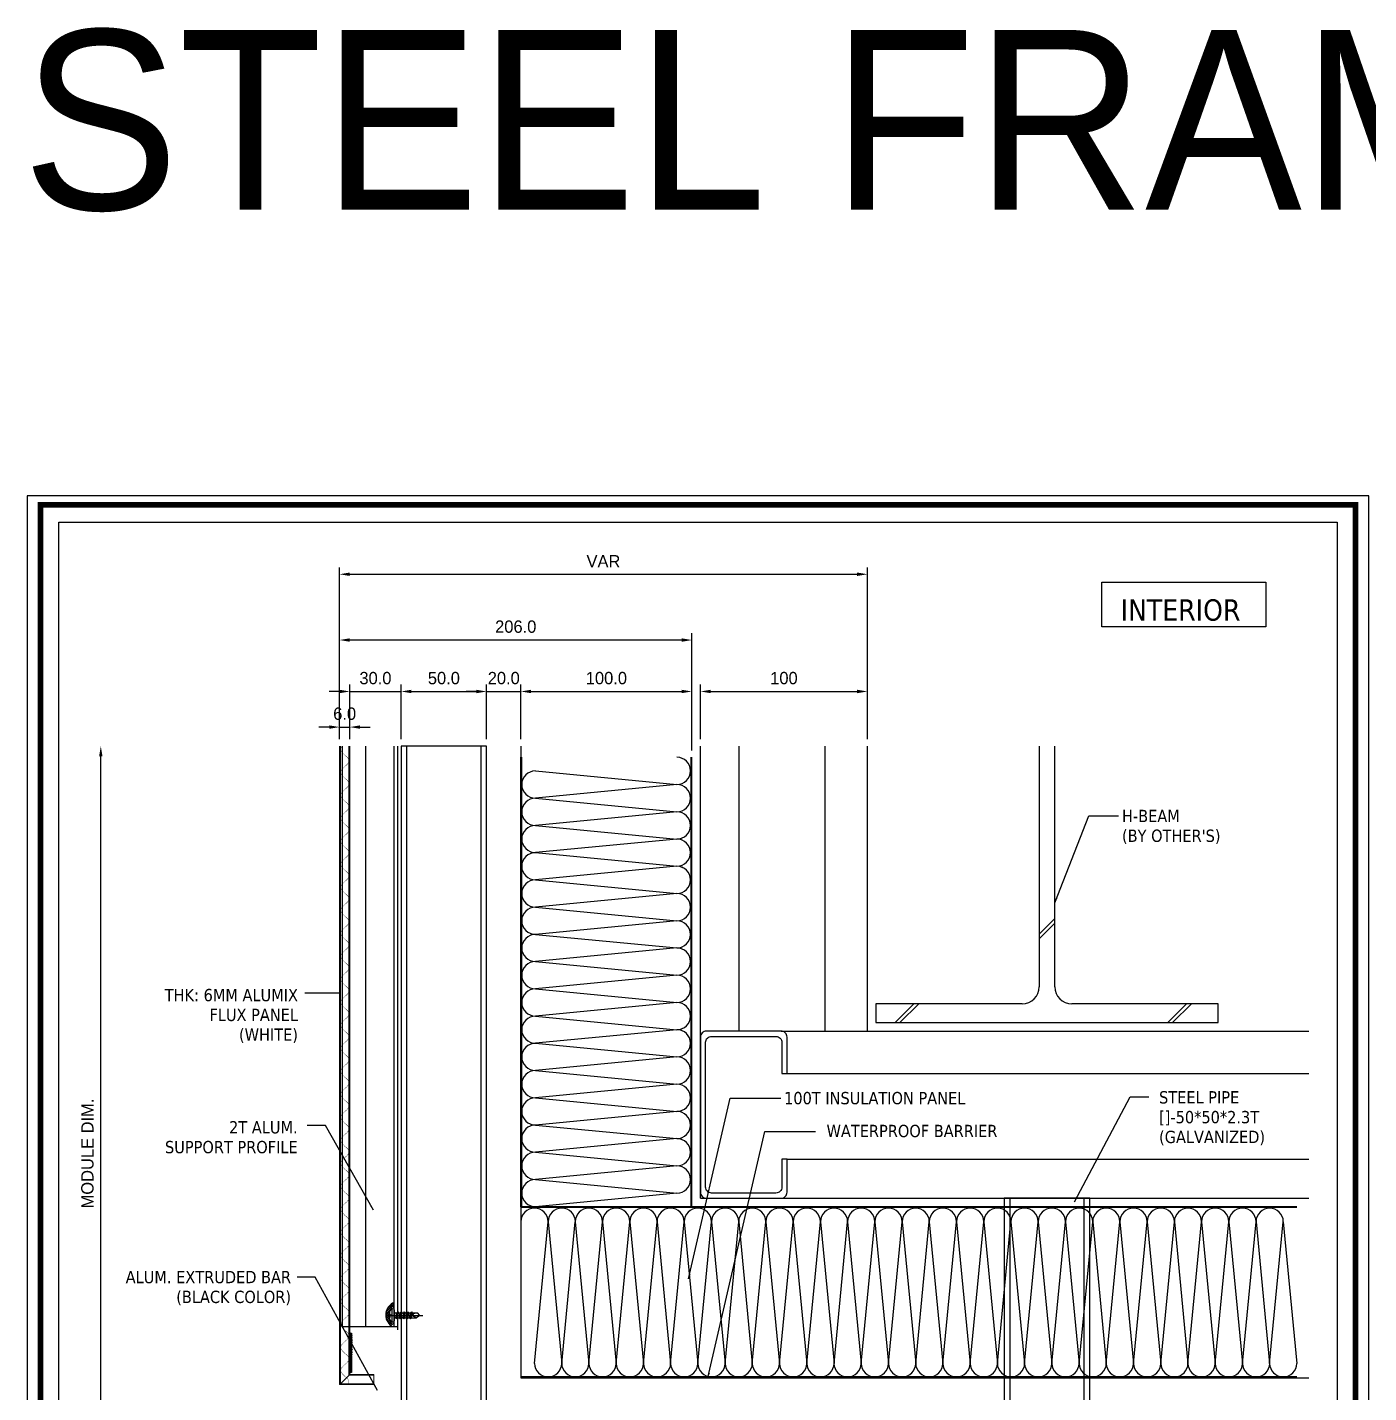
# Model space of a CAD drawing. Header units: millimetres. Extents: x 7297 to 60227, y -7497 to 19324.
# Drawn here: x 10192 to 10976, y 796 to 1594 of the extents above; entities that cross this region are included whole.
import ezdxf
from ezdxf.enums import TextEntityAlignment as Align

# ---------------------------------------------------------------- set-up
doc = ezdxf.new("R2010")
doc.units = ezdxf.units.MM
doc.linetypes.add('HIDDEN', pattern=[0.375, 0.25, -0.125])
doc.layers.add('NS_AL_PANEL', color=32, linetype='Continuous', lineweight=9)
for name, color, linetype in [('NS_CAULKING', 8, 'Continuous'), ('NS_COL_D-GREY', 8, 'Continuous'), ('NS_COL_L-GREY', 8, 'Continuous'), ('NS_DIM', 1, 'Continuous'), ('NS_FORM', 7, 'Continuous'), ('NS_FRAME', 253, 'Continuous'), ('NS_GASKET_3M', 150, 'Continuous'), ('NS_INSUL', 8, 'Continuous'), ('NS_RIVET_SCREW', 1, 'Continuous'), ('NS_TEXT', 2, 'Continuous'), ('NS_TEXT_TITLE', 141, 'Continuous')]:
    doc.layers.add(name, color=color, linetype=linetype)
doc.styles.add('Expo M', font='Expo M.ttf')
doc.styles.add('HGTXT', font='romans.shx', dxfattribs={"bigfont": 'whgtxt.shx'})
doc.styles.add('HY울릉도M', font='')
doc.styles.get('HY울릉도M').set_extended_font_data('HY울릉도M')
doc.dimstyles.new('DS2', dxfattribs={"dimscale": 2, "dimtxt": 1.8, "dimasz": 1.5, "dimexe": 1, "dimexo": 1, "dimgap": 0.5, "dimtad": 1, "dimtoh": 1, "dimdec": 1, "dimzin": 1, "dimdsep": 46, "dimtxsty": 'Expo M', "dimcen": 2, "dimadec": 1, "dimazin": 0, "dimtfac": 1, "dimtdec": 4, "dimtix": 1, "dimtmove": 1, "dimatfit": 3, "dimfxl": 1, "dimtolj": 1, "dimtzin": 1, "dimarcsym": 0})
doc.dimstyles.new('N-SPACE', dxfattribs={"dimscale": 4, "dimtxt": 1.8, "dimasz": 1.5, "dimexe": 1, "dimexo": 1, "dimgap": 1, "dimtad": 1, "dimtoh": 1, "dimdec": 1, "dimzin": 1, "dimdsep": 46, "dimtxsty": 'Expo M', "dimcen": 2, "dimclrd": 1, "dimclre": 1, "dimclrt": 2, "dimadec": 1, "dimazin": 0, "dimtfac": 1, "dimtdec": 1, "dimtix": 1, "dimtmove": 1, "dimatfit": 3, "dimfxl": 1, "dimtolj": 1, "dimtzin": 1, "dimarcsym": 0})

# ---------------------------------------------------------------- blocks, each defined once
blk = doc.blocks.new('AL-TEMPLATE')
at = {"color": 8}
for p, q in [((2716.82, 1392.97), (2800.02, 1392.97)), ((2716.82, 1376.33), (2800.02, 1376.33)), ((2716.82, 1359.69), (2800.02, 1359.69)), ((2716.82, 1343.05), (2800.02, 1343.05)), ((2716.82, 1326.41), (2800.02, 1326.41)), ((2716.82, 1309.77), (2800.02, 1309.77)), ((2716.82, 1293.13), (2800.02, 1293.13)), ((2716.82, 1276.49), (2800.02, 1276.49)), ((2716.82, 1259.85), (2800.02, 1259.85)), ((2716.82, 1243.21), (2800.02, 1243.21)), ((2716.82, 1209.93), (2800.02, 1209.93)), ((2716.82, 1193.29), (2800.02, 1193.29)), ((2716.82, 1176.65), (2800.02, 1176.65)), ((2716.82, 1118.41), (2800.02, 1118.41)), ((2716.82, 1076.81), (2800.02, 1076.81)), ((2716.82, 1051.85), (2800.02, 1051.85))]:
    blk.add_line(p, q, dxfattribs=at)
at = {"color": 7, "ltscale": 2}
blk.add_lwpolyline([(1972.34, 1515.25), (1972.34, 921.25), (2812.34, 921.25), (2812.34, 1515.25)], close=True, dxfattribs=at)
at = {"color": 8}
for points, const_width in [([(1976.34, 1509.45), (2808.34, 1509.45), (2808.34, 927.05), (1976.34, 927.05)], 2.5), ([(2716.82, 1501.32), (2800.02, 1501.32), (2800.02, 1418.12), (2716.82, 1418.12)], 1.66), ([(2716.82, 1409.8), (2800.02, 1409.8), (2800.02, 1026.89), (2716.82, 1026.89)], 1.66)]:
    blk.add_lwpolyline(points, close=True, dxfattribs=dict(at, const_width=const_width))
at = {"color": 9}
blk.add_lwpolyline([(1984.07, 1501.32), (2709.08, 1501.32), (2709.08, 935.18), (1984.07, 935.18)], close=True, dxfattribs=at)
at = {"color": 8, "const_width": 1.66}
for points in [[(2716.82, 1226.57), (2800.02, 1226.57)], [(2716.82, 1160.01), (2800.02, 1160.01)]]:
    blk.add_lwpolyline(points, dxfattribs=at)
at = {"color": 146, "true_color": 0x105689, "insert": (2721.06, 1496.93), "char_height": 3.6698, "attachment_point": 1, "style": 'HGTXT'}
blk.add_mtext('{\\fExpo M|b0|i0|c129|p18;엔스페이스 (주)}', dxfattribs=at)
at = {"insert": (2720.94, 1489.17), "char_height": 2.3487, "attachment_point": 1, "style": 'HGTXT'}
blk.add_mtext('서울시 강남구 논현로 161길11 엔빌딩 4F\\PTEL 02 575-2077  FAX 02 575-2071', dxfattribs=at)
at = {"color": 8, "attachment_point": 1}
for s, insert, char_height, width in [('NOTE', (2720.76, 1404.73), 2.556, 438.9676), ('DESIGNED BYNOTE', (2719.01, 1224.39), 2.5559, 438.9676), ('DRAWN BYNOTE', (2719.56, 1209.04), 2.5559, 438.9676), ('CHECKED BYNOTE', (2719.56, 1192.25), 2.5559, 438.9676), ('APPROVED BYNOTE', (2720.1, 1175.04), 2.5559, 438.9676), ('DRAWING TITLE', (2720.1, 1158.4), 2.5559, 438.9675), ('SCALE', (2720.1, 1116.8), 2.556, 438.9675), ('{\\fﾱﾼﾸﾲ|b0|i0|c129|p49;DATE}', (2720.1, 1075.2), 2.5559, 438.9675), ('SHEET NO.', (2720.1, 1050.24), 2.556, 438.9675)]:
    blk.add_mtext(s, dxfattribs=dict(at, insert=insert, char_height=char_height, width=width))
blk = doc.blocks.new('*D589')
at = {"layer": 'NS_DIM', "color": 1, "lineweight": -2, "transparency": 16777216}
for p, q in [((10585.03, 1178.15), (10585.03, 1210.1)), ((10591.03, 1206.1), (10676.58, 1206.1)), ((10682.58, 1178.15), (10682.58, 1210.1))]:
    blk.add_line(p, q, dxfattribs=at)
at = {"layer": 'NS_DIM', "color": 1, "transparency": 16777216}
for points in [[(10591.03, 1207.1), (10591.03, 1205.1), (10585.03, 1206.1)], [(10676.58, 1207.1), (10676.58, 1205.1), (10682.58, 1206.1)]]:
    blk.add_solid(points, dxfattribs=at)
at = {"layer": 'NS_DIM', "color": 2, "transparency": 16777216, "insert": (10633.8, 1213.88), "char_height": 7.2, "attachment_point": 5, "style": 'Expo M'}
blk.add_mtext('\\A1;100', dxfattribs=at)
blk = doc.blocks.new('*D588')
at = {"layer": 'NS_DIM', "color": 1, "lineweight": -2, "transparency": 16777216}
for p, q in [((10480.03, 1178.15), (10480.03, 1210.1)), ((10486.03, 1206.1), (10574.03, 1206.1)), ((10580.03, 1171.62), (10580.03, 1210.1))]:
    blk.add_line(p, q, dxfattribs=at)
at = {"layer": 'NS_DIM', "color": 1, "transparency": 16777216}
for points in [[(10486.03, 1207.1), (10486.03, 1205.1), (10480.03, 1206.1)], [(10574.03, 1207.1), (10574.03, 1205.1), (10580.03, 1206.1)]]:
    blk.add_solid(points, dxfattribs=at)
at = {"layer": 'NS_DIM', "color": 2, "transparency": 16777216, "insert": (10530.03, 1213.88), "char_height": 7.2, "attachment_point": 5, "style": 'Expo M'}
blk.add_mtext('\\A1;100.0', dxfattribs=at)
blk = doc.blocks.new('*D587')
at = {"layer": 'NS_DIM', "color": 1, "lineweight": -2, "transparency": 16777216}
for p, q in [((10410.03, 1178.15), (10410.03, 1210.1)), ((10416.03, 1206.1), (10454.03, 1206.1)), ((10460.03, 1178.15), (10460.03, 1210.1))]:
    blk.add_line(p, q, dxfattribs=at)
at = {"layer": 'NS_DIM', "color": 1, "transparency": 16777216}
for points in [[(10416.03, 1207.1), (10416.03, 1205.1), (10410.03, 1206.1)], [(10454.03, 1207.1), (10454.03, 1205.1), (10460.03, 1206.1)]]:
    blk.add_solid(points, dxfattribs=at)
at = {"layer": 'NS_DIM', "color": 2, "transparency": 16777216, "insert": (10435.03, 1213.88), "char_height": 7.2, "attachment_point": 5, "style": 'Expo M'}
blk.add_mtext('\\A1;50.0', dxfattribs=at)
blk = doc.blocks.new('*D586')
at = {"layer": 'NS_DIM', "color": 1, "lineweight": -2, "transparency": 16777216}
for p, q in [((10374.03, 1178.15), (10374.03, 1189.3)), ((10380.03, 1178.15), (10380.03, 1189.3)), ((10368.03, 1185.3), (10362.03, 1185.3)), ((10374.03, 1185.3), (10380.03, 1185.3)), ((10386.03, 1185.3), (10392.03, 1185.3))]:
    blk.add_line(p, q, dxfattribs=at)
at = {"layer": 'NS_DIM', "color": 1, "transparency": 16777216}
for points in [[(10368.03, 1186.3), (10368.03, 1184.3), (10374.03, 1185.3)], [(10386.03, 1186.3), (10386.03, 1184.3), (10380.03, 1185.3)]]:
    blk.add_solid(points, dxfattribs=at)
at = {"layer": 'NS_DIM', "color": 2, "transparency": 16777216, "insert": (10377.03, 1193.08), "char_height": 7.2, "attachment_point": 5, "style": 'Expo M'}
blk.add_mtext('\\A1;6.0', dxfattribs=at)
blk = doc.blocks.new('sandwitch-p')
for p, q in [((-402.14, 2613.74), (-394.18, 2696.5)), ((-394.18, 2696.5), (-386.22, 2613.74)), ((-386.22, 2613.74), (-378.27, 2696.5)), ((-378.27, 2696.5), (-370.31, 2613.74)), ((-370.31, 2613.74), (-362.35, 2696.5)), ((-362.35, 2696.5), (-354.39, 2613.74)), ((-354.39, 2613.74), (-346.43, 2696.5)), ((-346.43, 2696.5), (-338.48, 2613.74)), ((-338.48, 2613.74), (-330.52, 2696.5)), ((-330.52, 2696.5), (-322.56, 2613.74))]:
    blk.add_line(p, q)
for points in [[(-322.56, 2705.28), (-410.1, 2705.28)], [(-322.56, 2704.78), (-410.1, 2704.78)], [(-322.56, 2605.78), (-410.1, 2605.78)], [(-322.56, 2605.28), (-410.1, 2605.28)]]:
    blk.add_lwpolyline(points)
for centre, start, end in [((-402.14, 2696.5), 0, 180), ((-386.22, 2696.5), 0, 180), ((-370.31, 2696.5), 0, 180), ((-354.39, 2696.5), 0, 180), ((-338.48, 2696.5), 0, 180), ((-394.18, 2613.74), 180, 0), ((-378.27, 2613.74), 180, 0), ((-362.35, 2613.74), 180, 0), ((-346.43, 2613.74), 180, 0), ((-330.52, 2613.74), 180, 0)]:
    blk.add_arc(centre, 7.96, start, end)
blk = doc.blocks.new('*D566')
at = {"layer": 'NS_DIM', "color": 1, "lineweight": -2, "transparency": 16777216}
for p, q in [((10374.03, 1178.15), (10374.03, 1240.16)), ((10580.03, 1178.15), (10580.03, 1240.16)), ((10574.03, 1236.16), (10380.03, 1236.16))]:
    blk.add_line(p, q, dxfattribs=at)
at = {"layer": 'NS_DIM', "color": 1, "transparency": 16777216}
for points in [[(10380.03, 1237.16), (10380.03, 1235.16), (10374.03, 1236.16)], [(10574.03, 1237.16), (10574.03, 1235.16), (10580.03, 1236.16)]]:
    blk.add_solid(points, dxfattribs=at)
at = {"layer": 'NS_DIM', "color": 2, "transparency": 16777216, "insert": (10477.03, 1243.95), "char_height": 7.2, "attachment_point": 5, "style": 'Expo M'}
blk.add_mtext('\\A1;206.0', dxfattribs=at)
blk = doc.blocks.new('*D565')
at = {"layer": 'NS_DIM', "color": 1, "lineweight": -2, "transparency": 16777216}
for p, q in [((10454.03, 1206.1), (10448.03, 1206.1)), ((10460.03, 1178.15), (10460.03, 1210.1)), ((10460.03, 1206.1), (10480.03, 1206.1)), ((10480.03, 1178.15), (10480.03, 1210.1)), ((10486.03, 1206.1), (10492.03, 1206.1))]:
    blk.add_line(p, q, dxfattribs=at)
at = {"layer": 'NS_DIM', "color": 1, "transparency": 16777216}
for points in [[(10454.03, 1207.1), (10454.03, 1205.1), (10460.03, 1206.1)], [(10486.03, 1207.1), (10486.03, 1205.1), (10480.03, 1206.1)]]:
    blk.add_solid(points, dxfattribs=at)
at = {"layer": 'NS_DIM', "color": 2, "transparency": 16777216, "insert": (10470.03, 1213.89), "char_height": 7.2, "attachment_point": 5, "style": 'Expo M'}
blk.add_mtext('\\A1;20.0', dxfattribs=at)
blk = doc.blocks.new('*D564')
at = {"layer": 'NS_DIM', "color": 1, "lineweight": -2, "transparency": 16777216}
for p, q in [((10374.03, 1206.1), (10368.03, 1206.1)), ((10380.03, 1178.15), (10380.03, 1210.1)), ((10380.03, 1206.1), (10410.03, 1206.1)), ((10410.03, 1178.15), (10410.03, 1210.1)), ((10416.03, 1206.1), (10422.03, 1206.1))]:
    blk.add_line(p, q, dxfattribs=at)
at = {"layer": 'NS_DIM', "color": 1, "transparency": 16777216}
for points in [[(10374.03, 1207.1), (10374.03, 1205.1), (10380.03, 1206.1)], [(10416.03, 1207.1), (10416.03, 1205.1), (10410.03, 1206.1)]]:
    blk.add_solid(points, dxfattribs=at)
at = {"layer": 'NS_DIM', "color": 2, "transparency": 16777216, "insert": (10395.03, 1213.88), "char_height": 7.2, "attachment_point": 5, "style": 'Expo M'}
blk.add_mtext('\\A1;30.0', dxfattribs=at)
blk = doc.blocks.new('*D563')
at = {"layer": 'NS_DIM', "color": 1, "lineweight": -2, "transparency": 16777216}
for p, q in [((10374.03, 1178.15), (10374.03, 1278.6)), ((10682.58, 1178.15), (10682.58, 1278.6)), ((10380.03, 1274.6), (10676.58, 1274.6))]:
    blk.add_line(p, q, dxfattribs=at)
at = {"layer": 'NS_DIM', "color": 1, "transparency": 16777216}
for points in [[(10380.03, 1275.6), (10380.03, 1273.6), (10374.03, 1274.6)], [(10676.58, 1275.6), (10676.58, 1273.6), (10682.58, 1274.6)]]:
    blk.add_solid(points, dxfattribs=at)
at = {"layer": 'NS_DIM', "color": 2, "transparency": 16777216, "insert": (10528.3, 1282.2), "char_height": 7.2, "attachment_point": 5, "style": 'Expo M'}
blk.add_mtext('\\A1;VAR', dxfattribs=at)
blk = doc.blocks.new('*D562')
at = {"layer": 'NS_DIM', "color": 1, "lineweight": -2, "transparency": 16777216}
for p, q in [((10234.48, 704), (10234.48, 1168.15)), ((10293.47, 698), (10230.48, 698))]:
    blk.add_line(p, q, dxfattribs=at)
at = {"layer": 'NS_DIM', "color": 1, "transparency": 16777216}
for points in [[(10233.48, 1168.15), (10235.48, 1168.15), (10234.48, 1174.15)], [(10233.48, 704), (10235.48, 704), (10234.48, 698)]]:
    blk.add_solid(points, dxfattribs=at)
at = {"layer": 'NS_DIM', "color": 2, "transparency": 16777216, "insert": (10226.7, 936.08), "char_height": 7.2, "attachment_point": 5, "rotation": 90, "style": 'Expo M'}
blk.add_mtext('\\A1;MODULE DIM.', dxfattribs=at)
blk = doc.blocks.new('피스')
for p, q in [((-4, 1.5), (-4, 1)), ((-4, 1.5), (4, 1.5)), ((-3, 0), (3, 0)), ((-0.5, 2.98), (-0.4, 2.3)), ((-0.4, 2.3), (0.4, 2.3)), ((0, 4.99), (0, -16.77)), ((0.5, 2.98), (0.4, 2.3)), ((4, 1.5), (4, 1)), ((2, -1.5), (-2, -2)), ((-1.5, -1.5), (-2, -2)), ((-2, -2), (-1.5, -2.5)), ((-1.5, -3.5), (-2, -4)), ((2, -3.5), (-2, -4)), ((-2, -4), (-1.5, -4.5)), ((-1.5, -5.5), (-2, -6)), ((2, -5.5), (-2, -6)), ((-2, -6), (-1.5, -6.5)), ((-1.5, -7.5), (-2, -8)), ((2, -7.5), (-2, -8)), ((-1.5, -0.5), (-1.5, -1.5)), ((1.5, -1), (-1.5, -1.5)), ((1.5, -2), (-1.5, -2.5)), ((-1.5, -2.5), (-1.5, -3.5)), ((1.5, -3), (-1.5, -3.5)), ((1.5, -4), (-1.5, -4.5)), ((-1.5, -4.5), (-1.5, -5.5)), ((1.5, -5), (-1.5, -5.5)), ((1.5, -6), (-1.5, -6.5)), ((-1.5, -6.5), (-1.5, -7.5)), ((1.5, -7), (-1.5, -7.5)), ((1.5, -0.5), (1.5, -1)), ((1.5, -1), (2, -1.5)), ((2, -1.5), (1.5, -2)), ((1.5, -2), (1.5, -3)), ((1.5, -3), (2, -3.5)), ((2, -3.5), (1.5, -4)), ((1.5, -4), (1.5, -5)), ((1.5, -5), (2, -5.5)), ((2, -5.5), (1.5, -6)), ((1.5, -6), (1.5, -7)), ((1.5, -7), (2, -7.5)), ((2, -7.5), (1.5, -8)), ((-2, -8), (-1.5, -8.5)), ((-1.5, -9.5), (-2, -10)), ((2, -9.5), (-2, -10)), ((-2, -10), (-1.5, -10.5)), ((1.5, -8), (-1.5, -8.5)), ((-1.5, -8.5), (-1.5, -9.5)), ((1.5, -9), (-1.5, -9.5)), ((1.5, -10), (-1.5, -10.5)), ((-1.5, -10.5), (-1.5, -13.5)), ((0, -15), (-1.5, -13.5)), ((-1.27, -13.54), (-1.27, -11.97)), ((0, -15), (-1.27, -13.54)), ((0, -15), (1.5, -13.03)), ((1.5, -13.03), (0.6, -11.47)), ((1.5, -8), (1.5, -9)), ((1.5, -9), (2, -9.5)), ((2, -9.5), (1.5, -10)), ((1.5, -10), (1.5, -13.03))]:
    blk.add_line(p, q)
for centre, radius, start, end in [((0, -3.08), 6.08, 94.71456, 131.11209), ((-3, 1), 1, 180, 270), ((-2, -0.5), 0.5, 0, 90), ((0, -3.08), 6.08, 48.88791, 85.28544), ((2, -0.5), 0.5, 90, 180), ((3, 1), 1, 270, 0), ((-0.27, -11.97), 1, 30.08633, 180)]:
    blk.add_arc(centre, radius, start, end)
blk = doc.blocks.new('N-SCREW')
blk.add_blockref('피스', (17.25, -1.03))
blk = doc.blocks.new('*U199')
blk.add_lwpolyline([(0, 0), (50, 0), (50, 389.14), (0, 389.14)], close=True)
at = {"linetype": 'HIDDEN'}
blk.add_lwpolyline([(3.2, 0), (46.8, 0), (46.8, 389.14), (3.2, 389.14)], close=True, dxfattribs=at)
blk = doc.blocks.new('*U205')
blk.add_lwpolyline([(0, 0), (50, 0), (50, 125), (0, 125)], close=True)
at = {"linetype": 'HIDDEN'}
blk.add_lwpolyline([(3.2, 0), (46.8, 0), (46.8, 125), (3.2, 125)], close=True, dxfattribs=at)

msp = doc.modelspace()

# ---------------------------------------------------------------- hatches: boundary and pattern name
at = {"layer": 'NS_CAULKING', "extrusion": (0, 0, -1)}
h = msp.add_hatch(dxfattribs=at)
h.set_pattern_fill('ANSI37', color=256, scale=0.3, angle=90, style=0, pattern_type=2)
h.set_pattern_definition([(135, (78615.5706, -757058.845), (-0.6735192091, -0.6735192091), []), (225, (78615.5706, -757058.845), (0.6735192091, -0.6735192091), [])])
h.paths.add_polyline_path([(-10404.36, 835.35), (-10406.03, 836.59), (-10406.03, 836.86), (-10405.4, 836.86), (-10405.37, 836.85), (-10405.34, 836.85), (-10405.31, 836.86), (-10405.28, 836.86), (-10405.25, 836.86), (-10405.22, 836.86), (-10405.19, 836.87), (-10405.16, 836.87), (-10405.13, 836.88), (-10405.1, 836.88), (-10405.07, 836.89), (-10405.04, 836.89), (-10405.01, 836.9), (-10404.98, 836.91), (-10404.95, 836.92), (-10404.92, 836.93), (-10404.89, 836.94), (-10404.86, 836.95), (-10404.83, 836.97), (-10404.8, 836.98), (-10404.77, 836.99), (-10404.74, 837.01), (-10404.71, 837.02), (-10404.68, 837.04), (-10404.65, 837.06), (-10404.63, 837.07), (-10404.6, 837.09), (-10404.57, 837.11), (-10404.55, 837.13), (-10404.52, 837.15), (-10404.49, 837.17), (-10404.47, 837.19), (-10404.44, 837.22), (-10404.42, 837.24), (-10404.4, 837.26), (-10404.37, 837.29), (-10404.35, 837.31), (-10404.33, 837.34), (-10404.31, 837.36), (-10404.29, 837.39), (-10404.27, 837.41), (-10404.25, 837.44), (-10404.23, 837.47), (-10404.21, 837.5), (-10404.19, 837.52), (-10404.18, 837.55), (-10404.16, 837.58), (-10404.15, 837.61), (-10404.13, 837.64), (-10404.12, 837.67), (-10404.11, 837.7), (-10404.1, 837.72), (-10404.08, 837.75), (-10404.07, 837.78), (-10404.06, 837.81), (-10404.06, 837.84), (-10404.05, 837.87), (-10404.04, 837.9), (-10404.03, 837.93), (-10404.03, 837.96), (-10404.02, 837.99), (-10404.02, 838.02), (-10404.01, 838.05), (-10404.01, 838.08), (-10403.9, 838.49), (-10403.8, 838.92), (-10403.76, 839.13), (-10403.72, 839.34), (-10403.68, 839.56), (-10403.65, 839.77), (-10403.62, 839.99), (-10403.59, 840.21), (-10403.57, 840.43), (-10403.55, 840.64), (-10403.54, 840.86), (-10403.53, 841.08), (-10403.53, 841.3), (-10403.52, 841.52), (-10403.53, 841.74), (-10403.53, 841.96), (-10403.54, 842.18), (-10403.55, 842.4), (-10403.57, 842.62), (-10403.59, 842.84), (-10403.62, 843.05), (-10403.65, 843.27), (-10403.68, 843.49), (-10403.72, 843.7), (-10403.76, 843.92), (-10403.8, 844.13), (-10403.9, 844.55), (-10404.01, 844.97), (-10404.01, 845), (-10404.02, 845.02), (-10404.02, 845.05), (-10404.03, 845.08), (-10404.03, 845.11), (-10404.04, 845.14), (-10404.05, 845.17), (-10404.05, 845.19), (-10404.06, 845.22), (-10404.07, 845.25), (-10404.08, 845.28), (-10404.09, 845.31), (-10404.1, 845.34), (-10404.12, 845.37), (-10404.13, 845.39), (-10404.14, 845.42), (-10404.15, 845.45), (-10404.17, 845.48), (-10404.19, 845.5), (-10404.2, 845.53), (-10404.22, 845.56), (-10404.24, 845.59), (-10404.25, 845.61), (-10404.27, 845.64), (-10404.29, 845.66), (-10404.31, 845.69), (-10404.33, 845.71), (-10404.35, 845.74), (-10404.37, 845.76), (-10404.4, 845.78), (-10404.42, 845.81), (-10404.44, 845.83), (-10404.47, 845.85), (-10404.49, 845.87), (-10404.52, 845.89), (-10404.54, 845.91), (-10404.57, 845.93), (-10404.59, 845.95), (-10404.62, 845.97), (-10404.65, 845.98), (-10404.67, 846), (-10404.7, 846.01), (-10404.73, 846.03), (-10404.76, 846.04), (-10404.79, 846.06), (-10404.81, 846.07), (-10404.84, 846.08), (-10404.87, 846.1), (-10404.9, 846.11), (-10404.93, 846.12), (-10404.96, 846.13), (-10404.99, 846.13), (-10405.02, 846.14), (-10405.05, 846.15), (-10405.08, 846.16), (-10405.11, 846.16), (-10405.14, 846.17), (-10405.16, 846.17), (-10405.19, 846.18), (-10405.22, 846.18), (-10405.25, 846.18), (-10405.28, 846.19), (-10405.31, 846.19), (-10405.34, 846.19), (-10406.03, 846.19), (-10406.03, 849.03), (-10405.79, 848.94), (-10405.56, 848.84), (-10405.33, 848.73), (-10405.1, 848.61), (-10404.87, 848.48), (-10404.65, 848.35), (-10404.43, 848.2), (-10404.21, 848.05), (-10404, 847.89), (-10403.79, 847.72), (-10403.59, 847.54), (-10403.39, 847.36), (-10403.2, 847.17), (-10403.01, 846.97), (-10402.83, 846.77), (-10402.66, 846.55), (-10402.5, 846.34), (-10402.34, 846.12), (-10402.2, 845.89), (-10402.06, 845.66), (-10401.93, 845.42), (-10401.8, 845.18), (-10401.69, 844.94), (-10401.59, 844.7), (-10401.49, 844.45), (-10401.4, 844.2), (-10401.32, 843.95), (-10401.25, 843.7), (-10401.19, 843.45), (-10401.14, 843.19), (-10401.1, 842.94), (-10401.06, 842.69), (-10401.04, 842.44), (-10401.02, 842.19), (-10401.01, 841.93), (-10401.01, 841.67), (-10401.02, 841.41), (-10401.03, 841.15), (-10401.06, 840.89), (-10401.09, 840.62), (-10401.13, 840.36), (-10401.19, 840.1), (-10401.25, 839.84), (-10401.32, 839.58), (-10401.4, 839.32), (-10401.49, 839.06), (-10401.58, 838.81), (-10401.69, 838.56), (-10401.81, 838.32), (-10401.93, 838.07), (-10402.06, 837.84), (-10402.2, 837.61), (-10402.35, 837.38), (-10402.5, 837.16), (-10402.67, 836.95), (-10402.83, 836.74), (-10403.01, 836.54), (-10403.19, 836.35), (-10403.37, 836.16), (-10403.56, 835.98), (-10403.76, 835.81), (-10403.96, 835.65), (-10404.16, 835.49)], flags=0)
at = {"layer": 'NS_GASKET_3M'}
h = msp.add_hatch(dxfattribs=at)
h.set_pattern_fill('ANSI31', color=256, angle=-90)
h.set_pattern_definition([(315, (7876.34679, 1296.0763), (0.0883883476, 0.0883883476), [])])
h.paths.add_polyline_path([(10380.03, 818.02), (10381.03, 818.02), (10381.53, 818.52), (10381.03, 819.02), (10381.53, 819.52), (10381.03, 820.02), (10381.53, 820.52), (10381.03, 821.02), (10381.53, 821.52), (10381.03, 822.02), (10381.53, 822.52), (10381.03, 823.02), (10381.53, 823.52), (10381.03, 824.02), (10381.53, 824.52), (10381.03, 825.02), (10381.53, 825.52), (10381.03, 826.02), (10381.53, 826.52), (10381.03, 827.02), (10381.53, 827.52), (10381.03, 828.02), (10381.53, 828.52), (10381.03, 829.02), (10381.53, 829.52), (10381.03, 830.02), (10381.53, 830.52), (10381.03, 831.02, -0.414214), (10380.03, 832.02)])
at = {"layer": 'NS_GASKET_3M', "extrusion": (0, 0, -1)}
h = msp.add_hatch(dxfattribs=at)
h.set_pattern_fill('JIS_WOOD', color=256, angle=90, style=0, pattern_type=2)
h.set_pattern_definition([(135, (-4342.4125, 8031.9159), (-0.5, -0.5), [])])
h.paths.add_polyline_path([(-10381.03, 818.02), (-10381.03, 808.02), (-10380.03, 808.02), (-10380.03, 818.02)], flags=0)

# ---------------------------------------------------------------- linework, layer by layer
at = {"layer": 'NS_AL_PANEL'}
for p, q in [((10374.03, 1174.15), (10374.03, 801.02)), ((10374.53, 1174.15), (10374.53, 801.52)), ((10379.53, 1174.15), (10379.53, 806.52)), ((10380.03, 1174.15), (10380.03, 807.02)), ((10380.03, 807.02), (10374.53, 801.52)), ((10394.03, 806.52), (10379.53, 806.52)), ((10394.03, 807.02), (10380.03, 807.02)), ((10394.03, 807.02), (10394.03, 801.02)), ((10380.53, 801.02), (10374.03, 801.02)), ((10374.03, 801.02), (10380.53, 801.02)), ((10394.03, 801.02), (10374.03, 801.02)), ((10374.53, 801.52), (10380.03, 801.52)), ((10394.03, 801.52), (10374.53, 801.52))]:
    msp.add_line(p, q, dxfattribs=at)
at = {"layer": 'NS_AL_PANEL', "const_width": 0.208}
for points in [[(10375.56, 1174.15), (10375.3, 1173.84), (10374.98, 1173.31), (10374.8, 1172.8), (10374.74, 1172.3), (10374.8, 1171.81), (10374.98, 1171.3), (10375.3, 1170.77), (10375.79, 1170.19), (10376.46, 1169.57), (10377.12, 1168.87), (10377.81, 1168.32), (10378.48, 1167.69), (10378.96, 1167.12), (10379.29, 1166.58), (10379.47, 1166.08), (10379.53, 1165.58), (10379.47, 1165.09), (10379.29, 1164.58), (10378.96, 1164.05), (10378.48, 1163.47), (10377.81, 1162.84), (10377.12, 1162.29), (10376.46, 1161.6), (10375.79, 1160.97), (10375.3, 1160.4), (10374.98, 1159.86), (10374.8, 1159.36), (10374.74, 1158.86), (10374.8, 1158.37), (10374.98, 1157.86), (10375.3, 1157.33), (10375.79, 1156.75), (10376.46, 1156.12), (10377.12, 1155.43), (10377.81, 1154.88), (10378.48, 1154.25), (10378.96, 1153.68), (10379.29, 1153.14), (10379.47, 1152.63), (10379.53, 1152.14), (10379.47, 1151.65), (10379.29, 1151.14), (10378.96, 1150.6), (10378.48, 1150.03), (10377.81, 1149.4), (10377.12, 1148.85), (10376.46, 1148.16), (10375.79, 1147.53), (10375.3, 1146.95), (10374.98, 1146.42), (10374.8, 1145.91), (10374.74, 1145.42), (10374.8, 1144.92), (10374.98, 1144.42), (10375.3, 1143.88), (10375.79, 1143.31), (10376.46, 1142.68), (10377.12, 1141.99), (10377.81, 1141.44), (10378.48, 1140.81), (10378.96, 1140.23), (10379.29, 1139.7), (10379.47, 1139.19), (10379.53, 1138.7), (10379.47, 1138.2), (10379.29, 1137.69), (10378.96, 1137.16), (10378.48, 1136.59), (10377.81, 1135.96), (10377.12, 1135.41), (10376.46, 1134.71), (10375.79, 1134.09), (10375.3, 1133.51), (10374.98, 1132.98), (10374.8, 1132.47), (10374.74, 1131.97), (10374.8, 1131.48), (10374.98, 1130.97), (10375.3, 1130.44), (10375.79, 1129.86), (10376.46, 1129.24), (10377.12, 1128.54), (10377.81, 1127.99), (10378.48, 1127.36), (10378.96, 1126.79), (10379.29, 1126.25), (10379.47, 1125.75), (10379.53, 1125.25), (10379.47, 1124.76), (10379.29, 1124.25), (10378.96, 1123.72), (10378.48, 1123.14), (10377.81, 1122.51), (10377.12, 1121.96), (10376.46, 1121.27), (10375.79, 1120.64), (10375.3, 1120.07), (10374.98, 1119.53), (10374.8, 1119.02), (10374.74, 1118.53), (10374.8, 1118.04), (10374.98, 1117.53), (10375.3, 1117), (10375.79, 1116.42), (10376.46, 1115.79), (10377.12, 1115.1), (10377.81, 1114.55), (10378.48, 1113.92), (10378.96, 1113.34), (10379.29, 1112.81), (10379.47, 1112.3), (10379.53, 1111.81), (10379.47, 1111.32), (10379.29, 1110.81), (10378.96, 1110.27), (10378.48, 1109.7), (10377.81, 1109.07), (10377.12, 1108.52), (10376.46, 1107.83), (10375.79, 1107.2), (10375.3, 1106.62), (10374.98, 1106.09), (10374.8, 1105.58), (10374.74, 1105.09), (10374.8, 1104.59), (10374.98, 1104.09), (10375.3, 1103.55), (10375.79, 1102.98), (10376.46, 1102.35), (10377.12, 1101.66), (10377.81, 1101.11), (10378.48, 1100.48), (10378.96, 1099.9), (10379.29, 1099.37), (10379.47, 1098.86), (10379.53, 1098.37), (10379.47, 1097.87), (10379.29, 1097.36), (10378.96, 1096.83), (10378.48, 1096.26), (10377.81, 1095.63), (10377.12, 1095.08), (10376.46, 1094.38), (10375.79, 1093.75), (10375.3, 1093.18), (10374.98, 1092.65), (10374.8, 1092.14), (10374.74, 1091.64), (10374.8, 1091.15), (10374.98, 1090.64), (10375.3, 1090.11), (10375.79, 1089.53), (10376.46, 1088.9), (10377.12, 1088.21), (10377.81, 1087.66), (10378.48, 1087.03), (10378.96, 1086.46), (10379.29, 1085.92), (10379.47, 1085.42), (10379.53, 1084.92), (10379.47, 1084.43), (10379.29, 1083.92), (10378.96, 1083.39), (10378.48, 1082.81), (10377.81, 1082.18), (10377.12, 1081.63), (10376.46, 1080.94), (10375.79, 1080.31), (10375.3, 1079.74), (10374.98, 1079.2), (10374.8, 1078.69), (10374.74, 1078.2), (10374.8, 1077.71), (10374.98, 1077.2), (10375.3, 1076.66), (10375.79, 1076.09), (10376.46, 1075.46), (10377.12, 1074.77), (10377.81, 1074.22), (10378.48, 1073.59), (10378.96, 1073.01), (10379.29, 1072.48), (10379.47, 1071.97), (10379.53, 1071.48), (10379.47, 1070.98), (10379.29, 1070.48), (10378.96, 1069.94), (10378.48, 1069.37), (10377.81, 1068.74), (10377.12, 1068.19), (10376.46, 1067.5), (10375.79, 1066.87), (10375.3, 1066.29), (10374.98, 1065.76), (10374.8, 1065.25), (10374.74, 1064.76), (10374.8, 1064.26), (10374.98, 1063.76), (10375.3, 1063.22), (10375.79, 1062.65), (10376.46, 1062.02), (10377.12, 1061.32), (10377.81, 1060.77), (10378.48, 1060.15), (10378.96, 1059.57), (10379.29, 1059.04), (10379.47, 1058.53), (10379.53, 1058.04), (10379.47, 1057.54), (10379.29, 1057.03), (10378.96, 1056.5), (10378.48, 1055.92), (10377.81, 1055.3), (10377.12, 1054.75), (10376.46, 1054.05), (10375.79, 1053.42), (10375.3, 1052.85), (10374.98, 1052.31), (10374.8, 1051.81), (10374.74, 1051.31), (10374.8, 1050.82), (10374.98, 1050.31), (10375.3, 1049.78), (10375.79, 1049.2), (10376.46, 1048.57), (10377.12, 1047.88), (10377.81, 1047.33), (10378.48, 1046.7), (10378.96, 1046.13), (10379.29, 1045.59), (10379.47, 1045.09), (10379.53, 1044.59), (10379.47, 1044.1), (10379.29, 1043.59), (10378.96, 1043.06), (10378.48, 1042.48), (10377.81, 1041.85), (10377.12, 1041.3), (10376.46, 1040.61), (10375.79, 1039.98), (10375.3, 1039.41), (10374.98, 1038.87), (10374.8, 1038.36), (10374.74, 1037.87), (10374.8, 1037.38), (10374.98, 1036.87), (10375.3, 1036.33), (10375.79, 1035.76), (10376.46, 1035.13), (10377.12, 1034.44), (10377.81, 1033.89), (10378.48, 1033.26), (10378.96, 1032.68), (10379.29, 1032.15), (10379.47, 1031.64), (10379.53, 1031.15), (10379.47, 1030.65), (10379.29, 1030.15), (10378.96, 1029.61), (10378.48, 1029.04), (10377.81, 1028.41), (10377.12, 1027.86), (10376.46, 1027.17), (10375.79, 1026.54), (10375.3, 1025.96), (10374.98, 1025.43), (10374.8, 1024.92), (10374.74, 1024.43), (10374.8, 1023.93), (10374.98, 1023.43), (10375.3, 1022.89), (10375.79, 1022.32), (10376.46, 1021.69), (10377.12, 1020.99), (10377.81, 1020.44), (10378.48, 1019.82), (10378.96, 1019.24), (10379.29, 1018.71), (10379.47, 1018.2), (10379.53, 1017.7), (10379.47, 1017.21), (10379.29, 1016.7), (10378.96, 1016.17), (10378.48, 1015.59), (10377.81, 1014.97), (10377.12, 1014.42), (10376.46, 1013.72), (10375.79, 1013.09), (10375.3, 1012.52), (10374.98, 1011.98), (10374.8, 1011.48), (10374.74, 1010.98), (10374.8, 1010.49), (10374.98, 1009.98), (10375.3, 1009.45), (10375.79, 1008.87), (10376.46, 1008.24), (10377.12, 1007.55), (10377.81, 1007), (10378.48, 1006.37), (10378.96, 1005.8), (10379.29, 1005.26), (10379.47, 1004.76), (10379.53, 1004.26), (10379.47, 1003.77), (10379.29, 1003.26), (10378.96, 1002.73), (10378.48, 1002.15), (10377.81, 1001.52), (10377.12, 1000.97), (10376.46, 1000.28), (10375.79, 999.65), (10375.3, 999.08), (10374.98, 998.54), (10374.8, 998.03), (10374.74, 997.54), (10374.8, 997.05), (10374.98, 996.54), (10375.3, 996), (10375.79, 995.43), (10376.46, 994.8), (10377.12, 994.11), (10377.81, 993.56), (10378.48, 992.93), (10378.96, 992.35), (10379.29, 991.82), (10379.47, 991.31), (10379.53, 990.82), (10379.47, 990.32), (10379.29, 989.82), (10378.96, 989.28), (10378.48, 988.71), (10377.81, 988.08), (10377.12, 987.53), (10376.46, 986.84), (10375.79, 986.21), (10375.3, 985.63), (10374.98, 985.1), (10374.8, 984.59), (10374.74, 984.1), (10374.8, 983.6), (10374.98, 983.09), (10375.3, 982.56), (10375.79, 981.99), (10376.46, 981.36), (10377.12, 980.66), (10377.81, 980.11), (10378.48, 979.48), (10378.96, 978.91), (10379.29, 978.38), (10379.47, 977.87), (10379.53, 977.37), (10379.47, 976.88), (10379.29, 976.37), (10378.96, 975.84), (10378.48, 975.26), (10377.81, 974.63), (10377.12, 974.08), (10376.46, 973.39), (10375.79, 972.76), (10375.3, 972.19), (10374.98, 971.65), (10374.8, 971.15), (10374.74, 970.65), (10374.8, 970.16), (10374.98, 969.65), (10375.3, 969.12), (10375.79, 968.54), (10376.46, 967.91), (10377.12, 967.22), (10377.81, 966.67), (10378.48, 966.04), (10378.96, 965.47), (10379.29, 964.93), (10379.47, 964.42), (10379.53, 963.93)], [(10377.12, 987.53), (10376.46, 986.84), (10375.79, 986.21), (10375.3, 985.63), (10374.98, 985.1), (10374.8, 984.59), (10374.74, 984.1), (10374.8, 983.6), (10374.98, 983.09), (10375.3, 982.56), (10375.79, 981.99), (10376.46, 981.36), (10377.12, 980.66), (10377.81, 980.11), (10378.48, 979.48), (10378.96, 978.91), (10379.29, 978.38), (10379.47, 977.87), (10379.53, 977.37), (10379.47, 976.88), (10379.29, 976.37), (10378.96, 975.84), (10378.48, 975.26), (10377.81, 974.63), (10377.12, 974.08), (10376.46, 973.39), (10375.79, 972.76), (10375.3, 972.19), (10374.98, 971.65), (10374.8, 971.15), (10374.74, 970.65), (10374.8, 970.16), (10374.98, 969.65), (10375.3, 969.12), (10375.79, 968.54), (10376.46, 967.91), (10377.12, 967.22), (10377.81, 966.67), (10378.48, 966.04), (10378.96, 965.47), (10379.29, 964.93), (10379.47, 964.42), (10379.53, 963.93), (10379.47, 963.44), (10379.29, 962.93), (10378.96, 962.4), (10378.48, 961.82), (10377.81, 961.19), (10377.12, 960.64), (10376.46, 959.95), (10375.79, 959.32), (10375.3, 958.74), (10374.98, 958.21), (10374.8, 957.7), (10374.74, 957.21), (10374.8, 956.72), (10374.98, 956.21), (10375.3, 955.67), (10375.79, 955.1), (10376.46, 954.47), (10377.12, 953.78), (10377.81, 953.23), (10378.48, 952.6), (10378.96, 952.02), (10379.29, 951.49), (10379.47, 950.98), (10379.53, 950.49), (10379.47, 949.99), (10379.29, 949.49), (10378.96, 948.95), (10378.48, 948.38), (10377.81, 947.75), (10377.12, 947.2), (10376.46, 946.5), (10375.79, 945.88), (10375.3, 945.3), (10374.98, 944.77), (10374.8, 944.26), (10374.74, 943.77), (10374.8, 943.27), (10374.98, 942.76), (10375.3, 942.23), (10375.79, 941.65), (10376.46, 941.03), (10377.12, 940.33), (10377.81, 939.78), (10378.48, 939.15), (10378.96, 938.58), (10379.29, 938.05), (10379.47, 937.54), (10379.53, 937.04), (10379.47, 936.55), (10379.29, 936.04), (10378.96, 935.51), (10378.48, 934.93), (10377.81, 934.3), (10377.12, 933.75), (10376.46, 933.06), (10375.79, 932.43), (10375.3, 931.86), (10374.98, 931.32), (10374.8, 930.82), (10374.74, 930.32), (10374.8, 929.83), (10374.98, 929.32), (10375.3, 928.79), (10375.79, 928.21), (10376.46, 927.58), (10377.12, 926.89), (10377.81, 926.34), (10378.48, 925.71), (10378.96, 925.14), (10379.29, 924.6), (10379.47, 924.09), (10379.53, 923.6), (10379.47, 923.11), (10379.29, 922.6), (10378.96, 922.06), (10378.48, 921.49), (10377.81, 920.86), (10377.12, 920.31), (10376.46, 919.62), (10375.79, 918.99), (10375.3, 918.41), (10374.98, 917.88), (10374.8, 917.37), (10374.74, 916.88), (10374.8, 916.38), (10374.98, 915.88), (10375.3, 915.34), (10375.79, 914.77), (10376.46, 914.14), (10377.12, 913.45), (10377.81, 912.9), (10378.48, 912.27), (10378.96, 911.69), (10379.29, 911.16), (10379.47, 910.65), (10379.53, 910.16), (10379.47, 909.66), (10379.29, 909.16), (10378.96, 908.62), (10378.48, 908.05), (10377.81, 907.42), (10377.12, 906.87), (10376.46, 906.17), (10375.79, 905.55), (10375.3, 904.97), (10374.98, 904.44), (10374.8, 903.93), (10374.74, 903.43), (10374.8, 902.94), (10374.98, 902.43), (10375.3, 901.9), (10375.79, 901.32), (10376.46, 900.7), (10377.12, 900), (10377.81, 899.45), (10378.48, 898.82), (10378.96, 898.25), (10379.29, 897.71), (10379.47, 897.21), (10379.53, 896.71), (10379.47, 896.22), (10379.29, 895.71), (10378.96, 895.18), (10378.48, 894.6), (10377.81, 893.97), (10377.12, 893.42), (10376.46, 892.73), (10375.79, 892.1), (10375.3, 891.53), (10374.98, 890.99), (10374.8, 890.49), (10374.74, 889.99), (10374.8, 889.5), (10374.98, 888.99), (10375.3, 888.46), (10375.79, 887.88), (10376.46, 887.25), (10377.12, 886.56), (10377.81, 886.01), (10378.48, 885.38), (10378.96, 884.81), (10379.29, 884.27), (10379.47, 883.76), (10379.53, 883.27), (10379.47, 882.78), (10379.29, 882.27), (10378.96, 881.73), (10378.48, 881.16), (10377.81, 880.53), (10377.12, 879.98), (10376.46, 879.29), (10375.79, 878.66), (10375.3, 878.08), (10374.98, 877.55), (10374.8, 877.04), (10374.74, 876.55), (10374.8, 876.05), (10374.98, 875.55), (10375.3, 875.01), (10375.79, 874.44), (10376.46, 873.81), (10377.12, 873.12), (10377.81, 872.57), (10378.48, 871.94), (10378.96, 871.36), (10379.29, 870.83), (10379.47, 870.32), (10379.53, 869.83), (10379.47, 869.33), (10379.29, 868.82), (10378.96, 868.29), (10378.48, 867.72), (10377.81, 867.09), (10377.12, 866.54), (10376.46, 865.84), (10375.79, 865.22), (10375.3, 864.64), (10374.98, 864.11), (10374.8, 863.6), (10374.74, 863.1), (10374.8, 862.61), (10374.98, 862.1), (10375.3, 861.57), (10375.79, 860.99), (10376.46, 860.37), (10377.12, 859.67), (10377.81, 859.12), (10378.48, 858.49), (10378.96, 857.92), (10379.29, 857.38), (10379.47, 856.88), (10379.53, 856.38), (10379.47, 855.89), (10379.29, 855.38), (10378.96, 854.85), (10378.48, 854.27), (10377.81, 853.64), (10377.12, 853.09), (10376.46, 852.4), (10375.79, 851.77), (10375.3, 851.2), (10374.98, 850.66), (10374.8, 850.15), (10374.74, 849.66), (10374.8, 849.17), (10374.98, 848.66), (10375.3, 848.13), (10375.79, 847.55), (10376.46, 846.92), (10377.12, 846.23), (10377.81, 845.68), (10378.48, 845.05), (10378.96, 844.47), (10379.29, 843.94), (10379.47, 843.43), (10379.53, 842.94), (10379.47, 842.45), (10379.29, 841.94), (10378.96, 841.4), (10378.48, 840.83), (10377.81, 840.2), (10377.12, 839.65), (10376.46, 838.96), (10375.79, 838.33), (10375.3, 837.75), (10374.98, 837.22), (10374.8, 836.71), (10374.74, 836.22), (10374.8, 835.72), (10374.98, 835.22), (10375.3, 834.68), (10375.79, 834.11), (10376.46, 833.48), (10377.12, 832.79), (10377.81, 832.24), (10378.48, 831.61), (10378.96, 831.03), (10379.29, 830.5), (10379.47, 829.99), (10379.53, 829.5), (10379.47, 829), (10379.29, 828.49), (10378.96, 827.96), (10378.48, 827.39), (10377.81, 826.76), (10377.12, 826.21), (10376.46, 825.51), (10375.79, 824.88), (10375.3, 824.31), (10374.98, 823.78), (10374.8, 823.27), (10374.74, 822.77), (10374.8, 822.28), (10374.98, 821.77), (10375.3, 821.24), (10375.79, 820.66), (10376.46, 820.03), (10377.12, 819.34), (10377.81, 818.79), (10378.48, 818.16), (10378.96, 817.59), (10379.29, 817.05), (10379.47, 816.55), (10379.53, 816.05), (10379.47, 815.56), (10379.29, 815.05), (10378.96, 814.52), (10378.48, 813.94), (10377.81, 813.31), (10377.12, 812.76), (10376.46, 812.07), (10375.79, 811.44), (10375.3, 810.87), (10374.98, 810.33), (10374.8, 809.82), (10374.74, 809.33), (10374.8, 808.84), (10374.98, 808.33), (10375.3, 807.79), (10375.79, 807.22), (10376.46, 806.59), (10377.12, 805.9), (10377.81, 805.35), (10378.48, 804.72), (10378.96, 804.14), (10379.29, 803.61), (10379.47, 803.1), (10379.53, 802.61), (10379.47, 802.11), (10379.29, 801.61), (10379.24, 801.52)]]:
    msp.add_lwpolyline(points, dxfattribs=at)
at = {"layer": 'NS_CAULKING'}
msp.add_arc((10408.8, 841.75), 7.79, 110.84266, 235.28379, dxfattribs=at)
at = {"layer": 'NS_COL_D-GREY'}
for p, q in [((10783.08, 1174.15), (10783.08, 1033.56)), ((10792.08, 1033.56), (10792.08, 1174.15)), ((10783.08, 1061.64), (10792.08, 1070.64)), ((10783.13, 1064.52), (10792.08, 1073.47)), ((10773.08, 1023.56), (10687.58, 1023.56)), ((10687.58, 1023.56), (10687.58, 1012.56)), ((10698.81, 1012.56), (10709.81, 1023.56)), ((10701.64, 1012.56), (10712.64, 1023.56)), ((10887.58, 1023.56), (10802.08, 1023.56)), ((10858.14, 1012.56), (10869.14, 1023.56)), ((10860.97, 1012.56), (10871.97, 1023.56)), ((10887.58, 1012.56), (10887.58, 1023.56)), ((10687.58, 1012.56), (10887.58, 1012.56))]:
    msp.add_line(p, q, dxfattribs=at)
for centre, start, end in [((10773.08, 1033.56), 270, 0), ((10802.08, 1033.56), 180, 270)]:
    msp.add_arc(centre, 10, start, end, dxfattribs=at)
at = {"layer": 'NS_COL_L-GREY'}
for p, q in [((10375.53, 1174.15), (10375.55, 835.02)), ((10389.37, 835.02), (10389.37, 1174.15)), ((10406.03, 835.02), (10406.03, 1174.15)), ((10408.03, 833.02), (10408.03, 1174.15)), ((10375.55, 835.02), (10408.05, 835.02))]:
    msp.add_line(p, q, dxfattribs=at)
at = {"layer": 'NS_FRAME'}
for p, q in [((10480.03, 1174.15), (10480.03, 805)), ((10585.03, 910), (10585.03, 1174.15)), ((10607.71, 1007.56), (10607.71, 1174.15)), ((10657.82, 1007.56), (10657.82, 1174.15)), ((10682.58, 1007.56), (10682.58, 1174.15)), ((10632.12, 1007.56), (10940.63, 1007.56)), ((10635.61, 982.8), (10940.63, 982.8)), ((10635.61, 932.69), (10940.63, 932.69)), ((10585.03, 910), (10940.63, 910)), ((10480.03, 805), (10940.63, 805))]:
    msp.add_line(p, q, dxfattribs=at)
msp.add_lwpolyline([(10632.61, 916.48, -0.414214), (10629.12, 913), (10591.51, 913, -0.414214), (10588.03, 916.48), (10588.03, 1001.08, -0.414214), (10591.51, 1004.56), (10629.12, 1004.56, -0.414214), (10632.61, 1001.08), (10632.61, 982.8), (10635.61, 982.8), (10635.61, 1004.08, 0.414214), (10632.12, 1007.56), (10588.51, 1007.56, 0.414214), (10585.03, 1004.08), (10585.03, 913.48, 0.414214), (10588.51, 910), (10632.12, 910, 0.414214), (10635.61, 913.48), (10635.61, 932.69), (10632.61, 932.69)], format="xyb", close=True, dxfattribs=at)
at = {"layer": 'NS_GASKET_3M'}
msp.add_lwpolyline([(10381.03, 818.02), (10381.03, 808.02), (10380.03, 808.02), (10380.03, 818.02)], close=True, dxfattribs=at)
at = {"layer": 'NS_TEXT'}
msp.add_lwpolyline([(10819.7, 1269.91), (10915.44, 1269.91), (10915.44, 1243.92), (10819.7, 1243.92)], close=True, dxfattribs=at)

# ---------------------------------------------------------------- block references
at = {"layer": 'NS_FORM', "xscale": 1.32, "yscale": 1.32, "zscale": 1.32, "rotation": 270}
msp.add_blockref('AL-TEMPLATE', (8975.48, 3924), dxfattribs=at)
at = {"layer": 'NS_FRAME'}
for name, p in [('*U199', (10410.03, 785)), ('*U205', (10762.58, 785))]:
    msp.add_blockref(name, p, dxfattribs=at)
at = {"layer": 'NS_INSUL', "rotation": 270}
for p in [(7874.75, 757.52), (7874.75, 741.6), (7874.75, 662.02), (7874.75, 582.44)]:
    msp.add_blockref('sandwitch-p', p, dxfattribs=at)
at = {"layer": 'NS_INSUL'}
for p in [(10890.13, -1800.28), (10969.71, -1800.28), (11049.29, -1800.28), (11128.87, -1800.28), (11208.45, -1800.28), (11256.2, -1800.28)]:
    msp.add_blockref('sandwitch-p', p, dxfattribs=at)
at = {"layer": 'NS_RIVET_SCREW', "xscale": -1, "rotation": 90}
msp.add_blockref('N-SCREW', (10405, 858.77), dxfattribs=at)

# ---------------------------------------------------------------- texts
at = {"layer": 'NS_TEXT', "line_spacing_factor": 0.963855}
for s, insert, char_height, width, attachment_point in [('\\fTahoma;INTERIOR', (10830.6, 1247.25), 12.48, 89.1314, 7), ("\\fTahoma;H-BEAM\\P(BY OTHER'S)", (10831.4, 1136.95), 7.2, 66.8903, 1), ('\\pxqr;{\\fTahoma|b0|i0|c0|p34;T\\fTahoma|b0|i0|c129|p34;HK: 6MM\\fTahoma|b0|i0|c0|p34; \\fTahoma|b0|i0|c129|p34;ALUMIX\\fTahoma|b0|i0|c0|p34; \\fTahoma|b0|i0|c129|p34;FLUX \\fTahoma|b0|i0|c0|p34;PANEL\\P(WHITE)}', (10249.31, 1032.29), 7.2, 100.4284, 1), ('{\\fTahoma|b0|i0|c0|p34;1\\fTahoma|b0|i0|c129|p34;00\\fTahoma|b0|i0|c0|p34;T INSULATION PANEL}', (10633.9, 972.07), 7.2, 118.4981, 1), ('{\\fTahoma|b0|i0|c0|p34;STEEL PIPE\\P[]-50*50*\\fTahoma|b0|i0|c129|p34;2\\fTahoma|b0|i0|c0|p34;.\\fTahoma|b0|i0|c129|p34;3\\fTahoma|b0|i0|c0|p34;T\\P(GALVANIZED)}', (10853.07, 972.53), 7.2, 71.0245, 1), ('\\pxqr;{\\fTahoma|b0|i0|c0|p34;2T ALUM.\\PSUPPORT PROFILE}', (10260.5, 955.02), 7.2, 89.0477, 1), ('\\fTahoma;WATERPROOF BARRIER', (10658.72, 952.87), 7.2, 112.4594, 1), ('\\pxqr;{\\fTahoma|b0|i0|c0|p34;ALUM. EXTRUDED BAR\\P(BLACK COLOR)}', (10238.03, 867.49), 7.2, 107.6748, 1)]:
    msp.add_mtext(s, dxfattribs=dict(at, insert=insert, char_height=char_height, width=width, attachment_point=attachment_point))
at = {"layer": 'NS_TEXT_TITLE', "style": 'HY울릉도M'}
msp.add_text('STEEL FRAME - TYPE 2', height=105, dxfattribs=at).set_placement((10188.51, 1540.17), align=Align.MIDDLE_LEFT)

# ---------------------------------------------------------------- dimensions: what is measured, and where the dimension line sits
at = {"layer": 'NS_DIM'}
for base, p1, text, picture, middle in [((10682.58, 1274.6), (10374.03, 1174.15), 'VAR', '*D563', (10528.3, 1282.2)), ((10682.58, 1206.1), (10585.03, 1174.15), '100', '*D589', (10633.8, 1213.88))]:
    dim = msp.add_linear_dim(base=base, p1=p1, p2=(10682.58, 1174.15), text=text, dimstyle='N-SPACE', dxfattribs=at)
    dim.commit()
    dim.dimension.update_dxf_attribs({"geometry": picture, "text_midpoint": middle})
for base, p1, p2, picture, middle in [((10374.03, 1236.16), (10580.03, 1174.15), (10374.03, 1174.15), '*D566', (10477.03, 1243.95)), ((10410.03, 1206.1), (10380.03, 1174.15), (10410.03, 1174.15), '*D564', (10395.03, 1213.88)), ((10460.03, 1206.1), (10410.03, 1174.15), (10460.03, 1174.15), '*D587', (10435.03, 1213.88)), ((10480.03, 1206.1), (10460.03, 1174.15), (10480.03, 1174.15), '*D565', (10470.03, 1213.89)), ((10580.03, 1206.1), (10480.03, 1174.15), (10580.03, 1167.62), '*D588', (10530.03, 1213.88)), ((10380.03, 1185.3), (10374.03, 1174.15), (10380.03, 1174.15), '*D586', (10377.03, 1193.08))]:
    dim = msp.add_linear_dim(base=base, p1=p1, p2=p2, dimstyle='N-SPACE', dxfattribs=at)
    dim.commit()
    dim.dimension.update_dxf_attribs({"geometry": picture, "text_midpoint": middle})
dim = msp.add_linear_dim(base=(10234.48, 1174.15), p1=(10297.47, 698), p2=(10234.48, 1174.15), angle=90, text='MODULE DIM.', dimstyle='N-SPACE', dxfattribs=at)
dim.commit()
dim.dimension.update_dxf_attribs({"geometry": '*D562', "text_midpoint": (10226.7, 936.08)})

# ---------------------------------------------------------------- leaders
for points in [[(10792.19, 1082.64), (10812.04, 1133.45), (10829.28, 1133.45)], [(10373.71, 1029.87), (10361.64, 1029.87), (10353.83, 1029.87)], [(10578.08, 862.82), (10602.45, 968.4), (10632.06, 968.4)], [(10803.64, 907.81), (10836.13, 969.19), (10847.02, 969.19)], [(10393.86, 902.89), (10365.81, 952.49), (10355.16, 952.49)], [(10589.41, 805), (10622.63, 948.95), (10652.24, 948.95)], [(10396.23, 797.5), (10359.88, 863.83), (10349.22, 863.83)]]:
    msp.add_leader(points, dimstyle='DS2', override={"dimgap": 0.5, "dimtad": 0}, dxfattribs=at)

doc.saveas('drawing.dxf')
